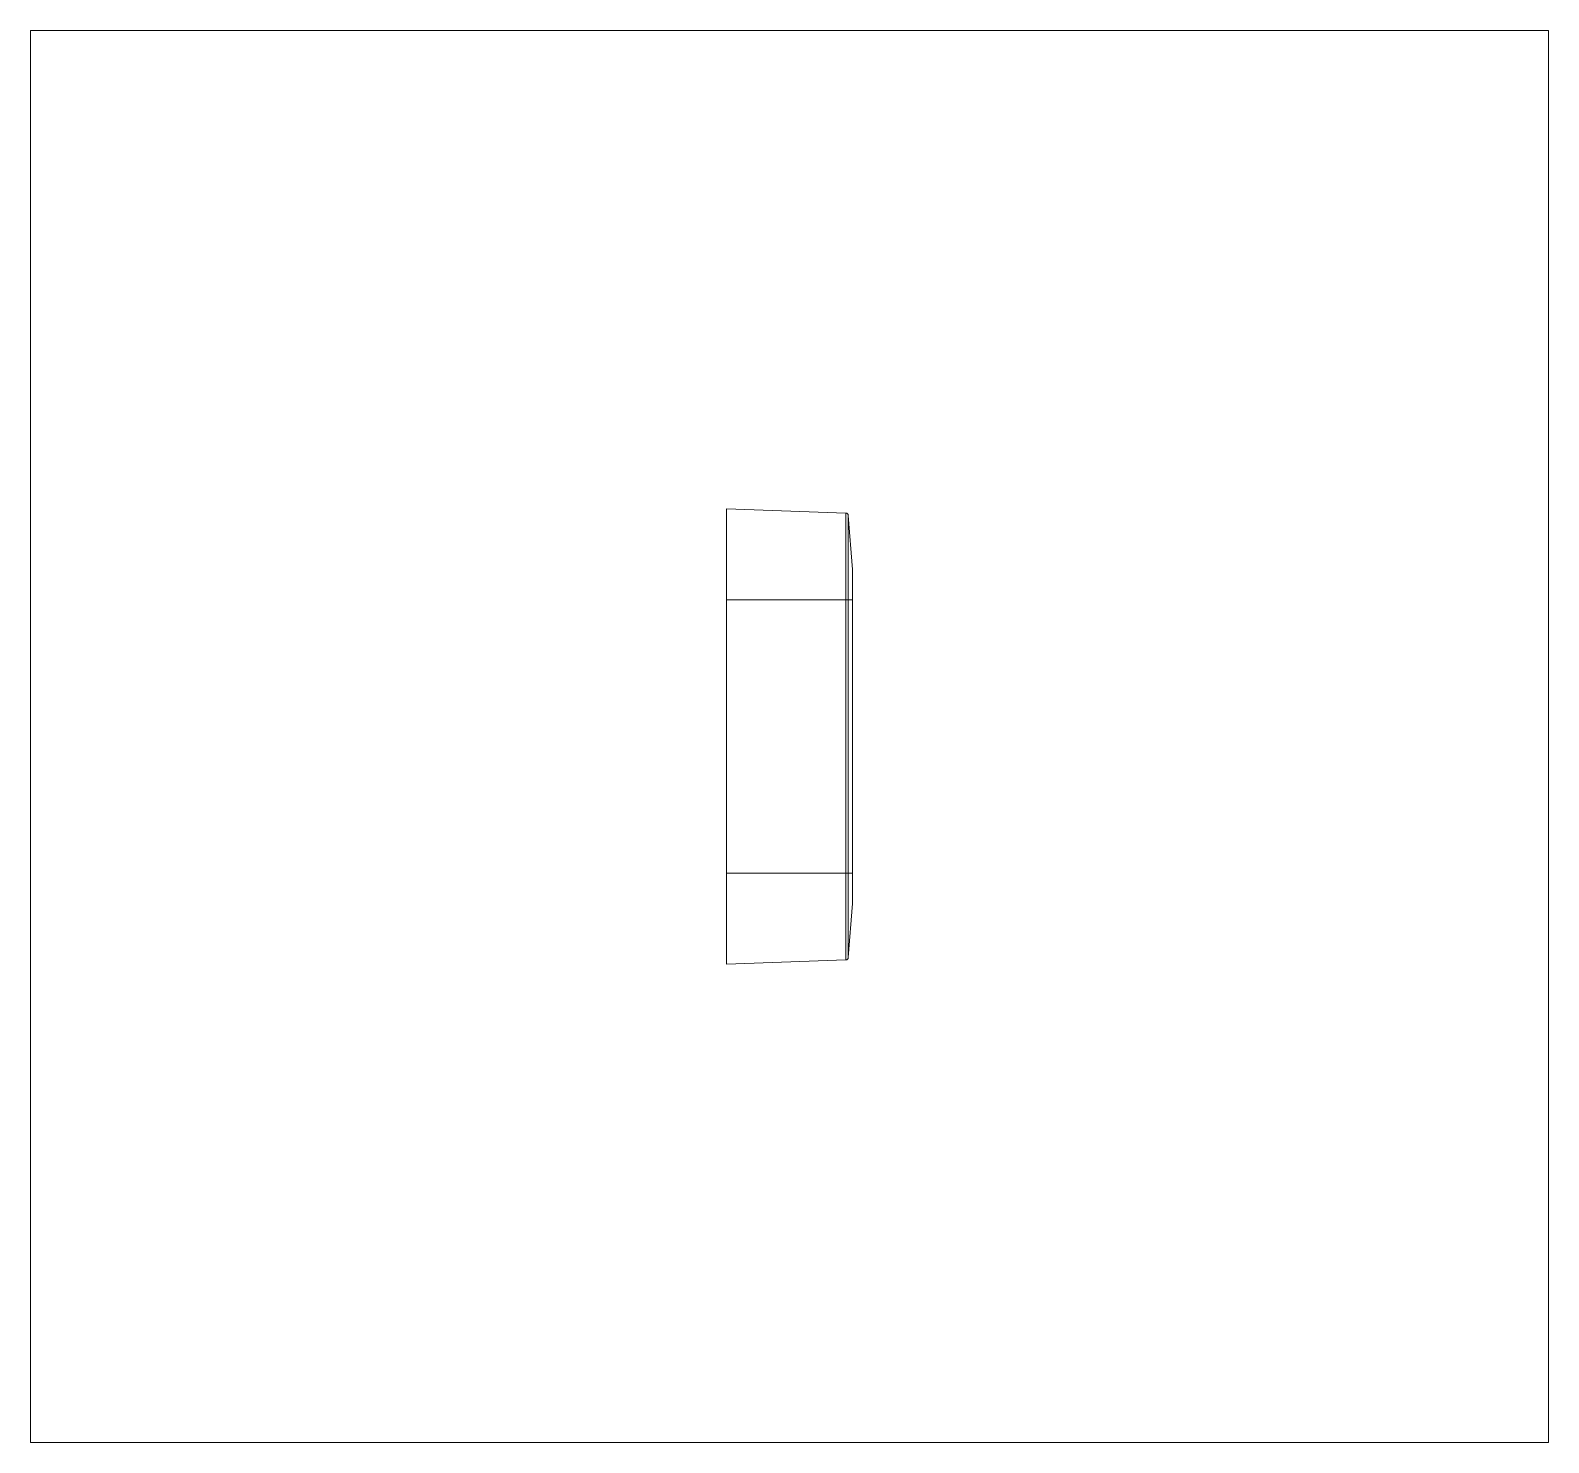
# Model space of a CAD drawing. Header units: millimetres. Extents: x -1304 to 1304, y -904 to 904.
# Drawn here: x -1255.2 to -971.7, y -634.8 to -371.2 of the extents above; entities that cross this region are included whole.
import ezdxf

# ---------------------------------------------------------------- set-up
doc = ezdxf.new("R2010")
doc.units = ezdxf.units.MM
doc.header["$MEASUREMENT"] = 0
doc.layers.add('layer 1', color=7, linetype='Continuous')

msp = doc.modelspace()

# ---------------------------------------------------------------- linework, layer by layer
at = {"layer": 'layer 1', "color": 8, "lineweight": 18}
for points in [[(-1255.1707, -634.8485), (-1255.1707, -634.8485), (-1255.1707, -371.1818), (-1255.1707, -371.1818)], [(-971.6707, -371.1818), (-971.6707, -371.1818), (-1255.1707, -371.1818), (-1255.1707, -371.1818)], [(-971.6707, -371.1818), (-971.6707, -371.1818), (-971.6707, -634.8485), (-971.6707, -634.8485)], [(-1255.1707, -634.8485), (-1255.1707, -634.8485), (-971.6707, -634.8485), (-971.6707, -634.8485)]]:
    msp.add_open_spline(points, degree=3, dxfattribs=at)
at = {"layer": 'layer 1', "color": 155, "lineweight": 18}
for points in [[(-1125.1707, -477.5152), (-1125.1707, -477.5152), (-1125.1707, -460.5152), (-1125.1707, -460.5152)], [(-1102.9174, -461.2923), (-1102.9174, -461.2923), (-1125.1707, -460.5152), (-1125.1707, -460.5152)], [(-1102.4363, -461.7541), (-1102.4556, -461.5001), (-1102.6628, -461.3011), (-1102.9174, -461.2923)], [(-1101.6707, -471.8358), (-1101.6707, -471.8358), (-1102.4363, -461.7541), (-1102.4363, -461.7541)], [(-1101.6707, -471.8358), (-1101.6707, -471.8358), (-1101.6707, -477.5152), (-1101.6707, -477.5152)], [(-1125.1707, -528.5152), (-1125.1707, -528.5152), (-1125.1707, -477.5152), (-1125.1707, -477.5152)], [(-1101.6707, -477.5152), (-1101.6707, -477.5152), (-1101.6707, -528.5152), (-1101.6707, -528.5152)], [(-1125.1707, -545.5152), (-1125.1707, -545.5152), (-1125.1707, -528.5152), (-1125.1707, -528.5152)], [(-1101.6707, -528.5152), (-1101.6707, -528.5152), (-1101.6707, -534.1945), (-1101.6707, -534.1945)], [(-1101.6707, -534.1945), (-1101.6707, -534.1945), (-1102.4363, -544.2762), (-1102.4363, -544.2762)], [(-1102.9174, -544.7381), (-1102.6628, -544.7292), (-1102.4556, -544.5303), (-1102.4363, -544.2762)], [(-1102.9174, -544.7381), (-1102.9174, -544.7381), (-1125.1707, -545.5152), (-1125.1707, -545.5152)]]:
    msp.add_open_spline(points, degree=3, dxfattribs=at)
at = {"layer": 'layer 1', "color": 155, "lineweight": 13}
for points in [[(-1102.9174, -477.5152), (-1102.9174, -477.5152), (-1102.9174, -461.2923), (-1102.9174, -461.2923)], [(-1102.4363, -477.5152), (-1102.4363, -477.5152), (-1102.4363, -461.7541), (-1102.4363, -461.7541)], [(-1102.9174, -477.5152), (-1102.9174, -477.5152), (-1125.1707, -477.5152), (-1125.1707, -477.5152)], [(-1102.9174, -477.5152), (-1102.9174, -477.5152), (-1102.4363, -477.5152), (-1102.4363, -477.5152)], [(-1102.9174, -528.5152), (-1102.9174, -528.5152), (-1102.9174, -477.5152), (-1102.9174, -477.5152)], [(-1101.6707, -477.5152), (-1101.6707, -477.5152), (-1102.4363, -477.5152), (-1102.4363, -477.5152)], [(-1102.4363, -528.5152), (-1102.4363, -528.5152), (-1102.4363, -477.5152), (-1102.4363, -477.5152)], [(-1102.9174, -528.5152), (-1102.9174, -528.5152), (-1125.1707, -528.5152), (-1125.1707, -528.5152)], [(-1102.9174, -528.5152), (-1102.9174, -528.5152), (-1102.4363, -528.5152), (-1102.4363, -528.5152)], [(-1102.9174, -544.7381), (-1102.9174, -544.7381), (-1102.9174, -528.5152), (-1102.9174, -528.5152)], [(-1101.6707, -528.5152), (-1101.6707, -528.5152), (-1102.4363, -528.5152), (-1102.4363, -528.5152)], [(-1102.4363, -544.2762), (-1102.4363, -544.2762), (-1102.4363, -528.5152), (-1102.4363, -528.5152)]]:
    msp.add_open_spline(points, degree=3, dxfattribs=at)

doc.saveas('drawing.dxf')
